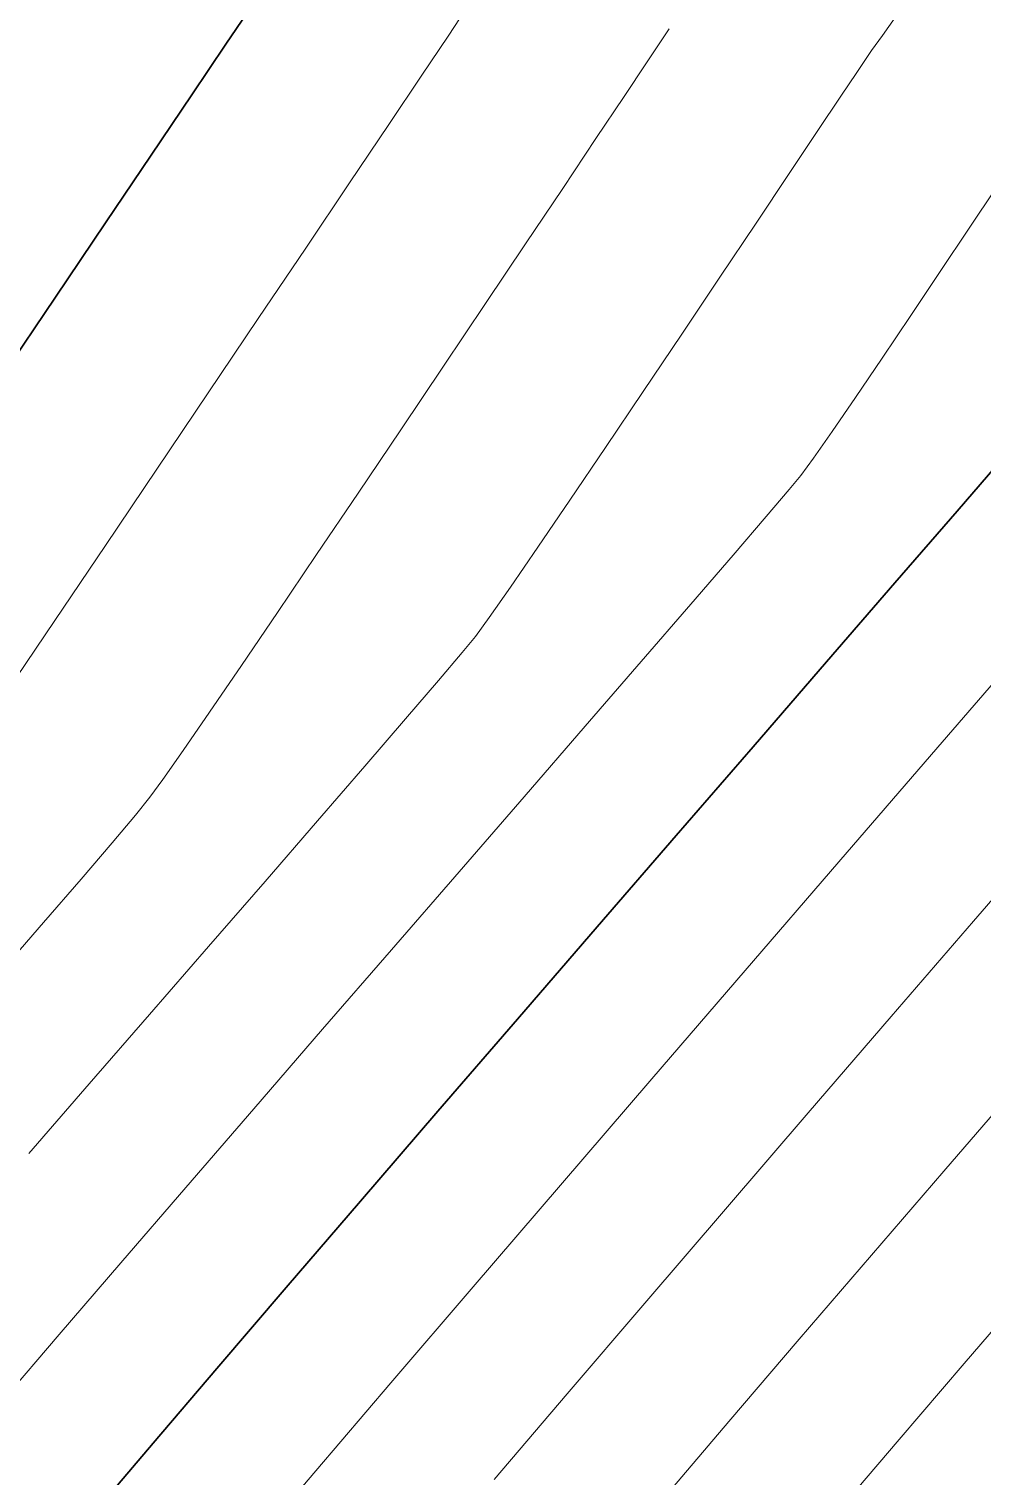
# Model space of a CAD drawing. Header units: millimetres. Extents: x 736950 to 740938, y 8500595 to 8502163.
# Drawn here: x 737624.1 to 737658.5, y 8501220.6 to 8501272.9 of the extents above; entities that cross this region are included whole.
import ezdxf

# ---------------------------------------------------------------- set-up
doc = ezdxf.new("R2010")
doc.units = ezdxf.units.MM
doc.layers.add('CONT-MJR', color=80, linetype='Continuous', lineweight=30)
doc.layers.add('CONT-MNR', color=96, linetype='Continuous', lineweight=15)

msp = doc.modelspace()

# ---------------------------------------------------------------- linework, layer by layer
at = {"layer": 'CONT-MJR', "extrusion": (0.8295945654722401, -0.5583662390751479, 0), "elevation": -4134888.626043638}
msp.add_lwpolyline([(7464477.644712388, 3650), (7464479.375410776, 3650)], dxfattribs=at)
at = {"layer": 'CONT-MJR', "extrusion": (0.8294923937218368, -0.5585180111309013, 0), "elevation": -4136254.246685436}
msp.add_lwpolyline([(7463718.799505329, 3650.00000000001), (7463721.006640908, 3650.00000000001)], dxfattribs=at)
at = {"layer": 'CONT-MJR'}
for points, elevation in [([(737628.482239877, 8501268.299060658), (737629.9434148137, 8501270.468458831)], 3650), ([(737626.8305264438, 8501265.84749471), (737628.482239877, 8501268.299060658)], 3650), ([(737657.575628558, 8501255.442722464), (737659.5446712257, 8501257.718163537)], 3645), ([(737655.3314206796, 8501252.851053445), (737657.575628558, 8501255.442722464)], 3645), ([(737652.861087521, 8501249.998882236), (737655.3314206796, 8501252.851053445)], 3645), ([(737644.5837356778, 8501240.436613072), (737647.4382050893, 8501243.73593629)], 3645), ([(737641.6993007112, 8501237.0996907), (737644.5837356778, 8501240.436613072)], 3645), ([(737636.036693836, 8501230.53595154), (737638.8339401201, 8501233.780894939)], 3645), ([(737630.8427039123, 8501224.490524884), (737633.3566017897, 8501227.42058627)], 3645)]:
    msp.add_lwpolyline(points, dxfattribs=dict(at, elevation=elevation))
at = {"layer": 'CONT-MJR', "extrusion": (0.8292564712784165, -0.5588682356717626, 0), "elevation": -4139405.622563339}
msp.add_lwpolyline([(7461962.694892157, 3650), (7461965.923453649, 3650)], dxfattribs=at)
at = {"layer": 'CONT-MJR', "extrusion": (0.829174108763717, -0.5589904268911015, 0), "elevation": -4140505.154928091}
msp.add_lwpolyline([(7461349.207705756, 3650.000000000013), (7461352.640780706, 3650.000000000013)], dxfattribs=at)
at = {"layer": 'CONT-MJR', "extrusion": (0.7559259853988402, -0.6546570893214191, 0), "elevation": -5007792.613962105}
msp.add_lwpolyline([(6909221.413518666, 3645), (6909225.457496117, 3645)], dxfattribs=at)
at = {"layer": 'CONT-MJR', "extrusion": (0.7560470423049117, -0.6545172800025948, 0), "elevation": -5006514.762765365}
msp.add_lwpolyline([(6910143.17732267, 3645), (6910147.417797304, 3645)], dxfattribs=at)
at = {"layer": 'CONT-MJR', "extrusion": (-0.7569213917254348, 0.6535059347461437, 0), "elevation": 4997272.115702564}
msp.add_lwpolyline([(-6916817.060497375, 3645.000000000013), (-6916821.445095036, 3645.000000000013)], dxfattribs=at)
at = {"layer": 'CONT-MJR', "extrusion": (0.7580795760888064, -0.6521620629237919, 0), "elevation": -4984993.229712203}
msp.add_lwpolyline([(6925663.370755407, 3645.000000000013), (6925667.48030455, 3645.000000000013)], dxfattribs=at)
at = {"layer": 'CONT-MJR', "extrusion": (0.7601247859487616, -0.6497771231632808, 0), "elevation": -4963209.706398974}
msp.add_lwpolyline([(6941283.555472443, 3645), (6941287.093091257, 3645)], dxfattribs=at)
at = {"layer": 'CONT-MJR', "extrusion": (-0.7617892522346866, 0.6478249263340498, 0), "elevation": 4945385.890310414}
msp.add_lwpolyline([(-6953990.416106576, 3645), (-6953993.556445367, 3645)], dxfattribs=at)
at = {"layer": 'CONT-MNR'}
for points, elevation in [([(737639.1966220886, 8501272.593516063), (737639.8449024417, 8501273.55981751)], 3649), ([(737654.4915391105, 8501272.072859151), (737654.8814466009, 8501272.621007964)], 3647), ([(737637.0534083081, 8501269.401441108), (737638.252342804, 8501271.186765488)], 3649), ([(737653.9517737346, 8501271.27995918), (737654.2185198085, 8501271.67976455)], 3647), ([(737644.5381658569, 8501268.890793417), (737645.5602834004, 8501270.418364128)], 3648), ([(737634.0569485613, 8501264.94257221), (737635.6411623205, 8501267.299418243)], 3649), ([(737641.9954470445, 8501265.094721515), (737643.3375957215, 8501267.097705996)], 3648), ([(737649.0107038284, 8501263.8887552), (737650.3207528304, 8501265.844812378)], 3647), ([(737640.5485938764, 8501262.93745962), (737641.9954470445, 8501265.094721515)], 3648), ([(737630.5379926059, 8501259.711911937), (737632.3421107497, 8501262.392778335)], 3649), ([(737654.8686033242, 8501260.970551996), (737655.9071778379, 8501262.510374695)], 3646), ([(737646.2420548211, 8501259.766311472), (737647.6352234671, 8501261.838474175)], 3647), ([(737644.8789409666, 8501257.744609257), (737646.2420548211, 8501259.766311472)], 3647), ([(737635.9485479249, 8501256.096205952), (737637.4882702663, 8501258.38258219)], 3648), ([(737650.6866115732, 8501255.245234879), (737651.5178787694, 8501256.223801728)], 3646), ([(737641.4473589028, 8501252.705687271), (737642.433849932, 8501254.141954988)], 3647), ([(737640.6818949663, 8501251.60924873), (737641.4473589028, 8501252.705687271)], 3647), ([(737646.1750617687, 8501250.01472897), (737647.9695680228, 8501252.089192301)], 3646), ([(737656.6510579573, 8501246.654343208), (737659.8946998924, 8501250.406368705)], 3644), ([(737629.6292928654, 8501246.799735466), (737630.5863161569, 8501248.188909309)], 3648), ([(737641.9422555525, 8501245.130449219), (737644.1507459286, 8501247.67797921)], 3646), ([(737634.4855280853, 8501244.261748832), (737636.1944304989, 8501246.235478278)], 3647), ([(737627.9137289362, 8501244.471046044), (737628.4336062141, 8501245.115905708)], 3648), ([(737639.5952256904, 8501242.423645193), (737641.9422555525, 8501245.130449219)], 3646), ([(737658.1669935611, 8501240.636818245), (737661.0435694006, 8501243.962767402)], 3643), ([(737625.9468045902, 8501242.155762032), (737627.0689695498, 8501243.466907954)], 3648), ([(737630.5488164258, 8501239.726737155), (737632.5877260199, 8501242.074355528)], 3647), ([(737623.0601640887, 8501238.82152909), (737624.5947105916, 8501240.58987888)], 3648), ([(737646.5504088477, 8501234.946031077), (737649.9197912242, 8501238.856539741)], 3644), ([(737626.2388431387, 8501234.7645804), (737628.4165914246, 8501237.272332516)], 3647), ([(737629.7344123814, 8501231.033812722), (737632.1792496879, 8501233.862650897)], 3646), ([(737640.0997521274, 8501227.439973148), (737643.2573554115, 8501231.117963996)], 3644), ([(737646.2968314455, 8501226.848845774), (737649.2160179552, 8501230.250350576)], 3643), ([(737651.8808807427, 8501225.551098276), (737654.4835074693, 8501228.583507989)], 3642), ([(737625.1592801095, 8501225.72241345), (737627.3792108387, 8501228.303231506)], 3646), ([(737657.8317520054, 8501224.66952381), (737660.1696489794, 8501227.38721299)], 3641), ([(737640.8639649624, 8501220.491156885), (737643.4956583091, 8501223.576095428)], 3643), ([(737646.8898966005, 8501219.707941929), (737649.3350631368, 8501222.575739019)], 3642), ([(737653.1771625606, 8501219.226422612), (737655.4868485677, 8501221.932914117)], 3641)]:
    msp.add_lwpolyline(points, dxfattribs=dict(at, elevation=elevation))
at = {"layer": 'CONT-MNR', "extrusion": (0.8158615779091036, -0.5782472530774941, 0), "elevation": -4314013.265231387}
msp.add_lwpolyline([(7362408.603726719, 3647.000000000003), (7362409.391659793, 3647.000000000003)], dxfattribs=at)
at = {"layer": 'CONT-MNR', "extrusion": (0.8314248576832133, -0.5556372072012894, 0), "elevation": -4110325.297397381}
msp.add_lwpolyline([(7478033.31604392, 3648), (7478033.793901529, 3648)], dxfattribs=at)
at = {"layer": 'CONT-MNR', "extrusion": (0.8302902980524148, -0.5573311591504931, 0), "elevation": -4125569.440380132}
msp.add_lwpolyline([(7469631.769695886, 3649.00000000001), (7469633.463983512, 3649.00000000001)], dxfattribs=at)
at = {"layer": 'CONT-MNR', "extrusion": (0.8313692190218397, -0.5557204528025007, 0), "elevation": -4111074.032621208}
msp.add_lwpolyline([(7477620.724519891, 3648.000000000003), (7477621.722486055, 3648.000000000003)], dxfattribs=at)
at = {"layer": 'CONT-MNR', "extrusion": (0.8213338036033888, -0.5704478793530482, 0), "elevation": -4243672.056484852}
msp.add_lwpolyline([(7403175.08885724, 3647), (7403175.567462403, 3647)], dxfattribs=at)
at = {"layer": 'CONT-MNR', "extrusion": (0.8312539959603167, -0.5558927902032962, 0), "elevation": -4112624.113549217}
msp.add_lwpolyline([(7476766.854691429, 3648), (7476768.306034056, 3648)], dxfattribs=at)
at = {"layer": 'CONT-MNR', "extrusion": (0.8318710418532798, -0.5549689808682455, 0), "elevation": -4104308.89693423}
msp.add_lwpolyline([(7481335.42989313, 3647.000000000013), (7481336.458586317, 3647.000000000013)], dxfattribs=at)
at = {"layer": 'CONT-MNR', "extrusion": (0.831717257533072, -0.5551994268023568, 0), "elevation": -4106381.419661996}
msp.add_lwpolyline([(7480196.566933593, 3647.000000000003), (7480198.057022439, 3647.000000000003)], dxfattribs=at)
at = {"layer": 'CONT-MNR', "extrusion": (0.8300588538627784, -0.5576758010923646, 0), "elevation": -4128670.056631861}
msp.add_lwpolyline([(7467913.738035702, 3649), (7467916.270413806, 3649)], dxfattribs=at)
at = {"layer": 'CONT-MNR', "extrusion": (0.8314967009435777, -0.5555296898635989, 0), "elevation": -4109351.768978891}
msp.add_lwpolyline([(7478563.310576769, 3647.000000000006), (7478565.175386294, 3647.000000000006)], dxfattribs=at)
at = {"layer": 'CONT-MNR', "extrusion": (0.8309410369636242, -0.5563604884333689, 0), "elevation": -4116830.994931143}
msp.add_lwpolyline([(7474447.305266943, 3648.000000000006), (7474449.463166653, 3648.000000000006)], dxfattribs=at)
at = {"layer": 'CONT-MNR', "extrusion": (0.8312174481692972, -0.5559474380361167, 0), "elevation": -4113109.149229951}
msp.add_lwpolyline([(7476495.307722809, 3647), (7476497.460578427, 3647)], dxfattribs=at)
at = {"layer": 'CONT-MNR', "extrusion": (0.8316032088932301, -0.5553702395325866, 0), "elevation": -4107911.170262469}
msp.add_lwpolyline([(7479353.109043181, 3646.000000000006), (7479354.865323482, 3646.000000000006)], dxfattribs=at)
at = {"layer": 'CONT-MNR', "extrusion": (0.8309889531607547, -0.5562889174923341, 0), "elevation": -4116174.206316434}
msp.add_lwpolyline([(7474806.950925124, 3646.000000000006), (7474808.828042112, 3646.000000000006)], dxfattribs=at)
at = {"layer": 'CONT-MNR', "extrusion": (0.8297941574087412, -0.5580695801871997, 0), "elevation": -4132212.926799808}
msp.add_lwpolyline([(7465948.035620364, 3649.000000000003), (7465951.108423244, 3649.000000000003)], dxfattribs=at)
at = {"layer": 'CONT-MNR', "extrusion": (0.8304341788375639, -0.5571167513352842, 0), "elevation": -4123627.569473087}
msp.add_lwpolyline([(7470694.248082277, 3647.000000000004), (7470696.717008867, 3647.000000000004)], dxfattribs=at)
at = {"layer": 'CONT-MNR', "extrusion": (0.8301730428240273, -0.5575058017350994, 0), "elevation": -4127121.122588048}
msp.add_lwpolyline([(7468766.414019409, 3646.000000000013), (7468768.32481975, 3646.000000000013)], dxfattribs=at)
at = {"layer": 'CONT-MNR', "extrusion": (0.8302220342203107, -0.5574328424977213, 0), "elevation": -4126477.727271653}
msp.add_lwpolyline([(7469118.159875132, 3648.00000000001), (7469120.877123729, 3648.00000000001)], dxfattribs=at)
at = {"layer": 'CONT-MNR', "extrusion": (0.8274158233358712, -0.5615897571122737, 0), "elevation": -4163873.773157215}
msp.add_lwpolyline([(7448335.547107394, 3646.000000000003), (7448337.263834013, 3646.000000000003)], dxfattribs=at)
at = {"layer": 'CONT-MNR', "extrusion": (0.8298778224160712, -0.5579451584716548, 0), "elevation": -4131086.962980122}
msp.add_lwpolyline([(7466567.059621276, 3648.000000000013), (7466569.829857698, 3648.000000000013)], dxfattribs=at)
at = {"layer": 'CONT-MNR', "extrusion": (0.8294409645163502, -0.5585943844885902, 0), "elevation": -4136934.951263801}
msp.add_lwpolyline([(7463326.015839408, 3649.000000000013), (7463329.3314022, 3649.000000000013)], dxfattribs=at)
at = {"layer": 'CONT-MNR', "extrusion": (0.8248305687356926, -0.5653799898114132, 0), "elevation": -4198002.548237864}
msp.add_lwpolyline([(7429152.017704428, 3646.000000000004), (7429153.506697689, 3646.000000000004)], dxfattribs=at)
at = {"layer": 'CONT-MNR', "extrusion": (0.8201357304003535, -0.5721690167430239, 0), "elevation": -4259180.981814839}
msp.add_lwpolyline([(7394246.756568352, 3646), (7394247.93074455, 3646)], dxfattribs=at)
at = {"layer": 'CONT-MNR', "extrusion": (0.8281282870259024, -0.5605386161787114, 0), "elevation": -4154418.661911014}
msp.add_lwpolyline([(7453608.160280155, 3647), (7453610.453281833, 3647)], dxfattribs=at)
at = {"layer": 'CONT-MNR', "extrusion": (0.8090030338565884, -0.587804466817696, 0), "elevation": -4400314.027044637}
msp.add_lwpolyline([(7311137.59285168, 3646.00000000001), (7311138.365280006, 3646.00000000001)], dxfattribs=at)
at = {"layer": 'CONT-MNR', "extrusion": (0.8292093371992293, -0.5589381675119484, 0), "elevation": -4140028.394038041}
msp.add_lwpolyline([(7461607.151398048, 3649), (7461610.476716943, 3649)], dxfattribs=at)
at = {"layer": 'CONT-MNR', "extrusion": (-0.7728905192553679, 0.6345393961332645, 0), "elevation": 4824258.125942474}
msp.add_lwpolyline([(-7038609.285848632, 3646), (-7038609.946039966, 3646)], dxfattribs=at)
at = {"layer": 'CONT-MNR', "extrusion": (0.8289071589493111, -0.5593862009761963, 0), "elevation": -4144053.632732634}
msp.add_lwpolyline([(7459372.733144764, 3648), (7459375.409168283, 3648)], dxfattribs=at)
at = {"layer": 'CONT-MNR', "extrusion": (0.8266507441475257, -0.5627153340725148, 0), "elevation": -4174013.397668715}
msp.add_lwpolyline([(7442650.771224258, 3647), (7442652.83225756, 3647)], dxfattribs=at)
at = {"layer": 'CONT-MNR', "extrusion": (0.7587327339514032, -0.6514020558999098, 0), "elevation": -4978055.422321961}
msp.add_lwpolyline([(6930685.968948315, 3646), (6930687.808030525, 3646)], dxfattribs=at)
at = {"layer": 'CONT-MNR', "extrusion": (0.8289218802261968, -0.5593643861404358, 0), "elevation": -4143863.822920493}
msp.add_lwpolyline([(7459474.536232579, 3649), (7459477.796892116, 3649)], dxfattribs=at)
at = {"layer": 'CONT-MNR', "extrusion": (0.8281924052099305, -0.5604438776118357, 0), "elevation": -4153572.437315658}
msp.add_lwpolyline([(7454074.08004545, 3648.000000000003), (7454076.608871137, 3648.000000000003)], dxfattribs=at)
at = {"layer": 'CONT-MNR', "extrusion": (0.7571457542793752, -0.6532459772373007, 0), "elevation": -4994901.700433841}
msp.add_lwpolyline([(6918552.494128194, 3646), (6918554.819533435, 3646)], dxfattribs=at)
at = {"layer": 'CONT-MNR', "extrusion": (0.8285544166390469, -0.5599085449141927, 0), "elevation": -4148760.903842734}
msp.add_lwpolyline([(7456748.899392571, 3649), (7456752.020977863, 3649)], dxfattribs=at)
at = {"layer": 'CONT-MNR', "extrusion": (0.8272108816816227, -0.5618915885004085, 0), "elevation": -4166603.796267861}
msp.add_lwpolyline([(7446795.465871349, 3648), (7446797.780775307, 3648)], dxfattribs=at)
at = {"layer": 'CONT-MNR', "extrusion": (0.8092730635590832, -0.5874326417536706, 0), "elevation": -4396959.956590679}
msp.add_lwpolyline([(7313147.302800706, 3647.000000000013), (7313148.148333848, 3647.000000000013)], dxfattribs=at)
at = {"layer": 'CONT-MNR', "extrusion": (0.7759027628781052, -0.6308525204500043, 0), "elevation": -4790698.515295007}
msp.add_lwpolyline([(7061485.497076789, 3647.000000000013), (7061486.250632606, 3647.000000000013)], dxfattribs=at)
at = {"layer": 'CONT-MNR', "extrusion": (-0.763738133843585, 0.6455261907259211, 0), "elevation": 4924416.173152601}
msp.add_lwpolyline([(-6968893.497042702, 3647), (-6968894.822241804, 3647)], dxfattribs=at)
at = {"layer": 'CONT-MNR', "extrusion": (0.8257794390901381, -0.5639931896538973, 0), "elevation": -4185525.910278494}
msp.add_lwpolyline([(7436174.588166308, 3648), (7436176.622430589, 3648)], dxfattribs=at)
at = {"layer": 'CONT-MNR', "extrusion": (0.7558279048142618, -0.6547703248499304, 0), "elevation": -5008832.670783374}
msp.add_lwpolyline([(6908467.720961699, 3646), (6908470.812604317, 3646)], dxfattribs=at)
at = {"layer": 'CONT-MNR', "extrusion": (-0.7593503639597918, 0.650681968978803, 0), "elevation": 4971483.319111526}
msp.add_lwpolyline([(-6935393.24827291, 3647.000000000013), (-6935395.073629689, 3647.000000000013)], dxfattribs=at)
at = {"layer": 'CONT-MNR', "extrusion": (0.7571947476008296, -0.6531891871469675, 0), "elevation": -4994387.866225239}
msp.add_lwpolyline([(6918914.983815723, 3647.00000000001), (6918917.237696635, 3647.00000000001)], dxfattribs=at)
at = {"layer": 'CONT-MNR', "extrusion": (0.8192875586839223, -0.5733828530621914, 0), "elevation": -4270138.366421868}
msp.add_lwpolyline([(7387908.644767921, 3648), (7387909.917671928, 3648)], dxfattribs=at)
at = {"layer": 'CONT-MNR', "extrusion": (0.7567983278016885, -0.6536484460599351, 0), "elevation": -4998569.345171203}
msp.add_lwpolyline([(6915892.258991422, 3644), (6915897.375926448, 3644)], dxfattribs=at)
at = {"layer": 'CONT-MNR', "extrusion": (0.8089305607330722, -0.5879041996040489, 0), "elevation": -4401227.523094644}
msp.add_lwpolyline([(7310571.832403349, 3648), (7310572.624752375, 3648)], dxfattribs=at)
at = {"layer": 'CONT-MNR', "extrusion": (-0.7652229736489493, 0.6437653303804575, 0), "elevation": 4908356.629957868}
msp.add_lwpolyline([(-6980205.539213761, 3648), (-6980206.851430102, 3648)], dxfattribs=at)
at = {"layer": 'CONT-MNR', "extrusion": (0.7553367059492073, -0.6553369062137435, 0), "elevation": -5014016.710968503}
msp.add_lwpolyline([(6904698.042883323, 3647), (6904700.938801512, 3647)], dxfattribs=at)
at = {"layer": 'CONT-MNR', "extrusion": (0.757152596593726, -0.6532380465583573, 0), "elevation": -4994819.111824948}
msp.add_lwpolyline([(6918596.067140897, 3644.00000000001), (6918601.251453299, 3644.00000000001)], dxfattribs=at)
at = {"layer": 'CONT-MNR', "extrusion": (0.7568850843982914, -0.6535479852431583, 0), "elevation": -4997671.605960921}
msp.add_lwpolyline([(6916535.269099571, 3648), (6916537.33795148, 3648)], dxfattribs=at)
at = {"layer": 'CONT-MNR', "extrusion": (0.7556042157501839, -0.6550284491077846, 0), "elevation": -5011192.052392825}
msp.add_lwpolyline([(6906745.809553051, 3646), (6906749.534481795, 3646)], dxfattribs=at)
at = {"layer": 'CONT-MNR', "extrusion": (-0.7569104355725438, 0.6535186244640486, 0), "elevation": 4997377.922728595}
msp.add_lwpolyline([(-6916746.567835901, 3643.00000000001), (-6916751.103939415, 3643.00000000001)], dxfattribs=at)
at = {"layer": 'CONT-MNR', "extrusion": (-0.7549161111262801, 0.6558213668080463, 0), "elevation": 5018445.471791184}
msp.add_lwpolyline([(-6901473.457756492, 3647.000000000003), (-6901476.708984813, 3647.000000000003)], dxfattribs=at)
at = {"layer": 'CONT-MNR', "extrusion": (0.7558000873591226, -0.6548024342868182, 0), "elevation": -5009126.16406817}
msp.add_lwpolyline([(6908240.44570044, 3646.000000000013), (6908244.24410367, 3646.000000000013)], dxfattribs=at)
at = {"layer": 'CONT-MNR', "extrusion": (0.7574931917681205, -0.6528430626306339, 0), "elevation": -4991204.938197686}
msp.add_lwpolyline([(6921197.788253202, 3643.000000000013), (6921202.384785172, 3643.000000000013)], dxfattribs=at)
at = {"layer": 'CONT-MNR', "extrusion": (-0.756123454961971, 0.6544290036790641, 0), "elevation": 5005713.014911953}
msp.add_lwpolyline([(-6910710.211815296, 3646.00000000001), (-6910714.014883323, 3646.00000000001)], dxfattribs=at)
at = {"layer": 'CONT-MNR', "extrusion": (0.7553649698156509, -0.6553043280609406, 0), "elevation": -5013718.913452691}
msp.add_lwpolyline([(6904901.288348051, 3647), (6904904.608148264, 3647)], dxfattribs=at)
at = {"layer": 'CONT-MNR', "extrusion": (-0.7580955352546552, 0.6521435113738066, 0), "elevation": 4984818.652257478}
msp.add_lwpolyline([(-6925794.618689418, 3644.000000000009), (-6925799.668273411, 3644.000000000009)], dxfattribs=at)
at = {"layer": 'CONT-MNR', "extrusion": (0.7570543626094719, -0.6533518899138245, 0), "elevation": -4995849.222142546}
msp.add_lwpolyline([(6917844.147140478, 3642), (6917848.103230848, 3642)], dxfattribs=at)
at = {"layer": 'CONT-MNR', "extrusion": (0.7581312262717752, -0.6521020194353444, 0), "elevation": -4984434.509240344}
msp.add_lwpolyline([(6926070.657917207, 3643.000000000006), (6926075.236546588, 3643.000000000006)], dxfattribs=at)
at = {"layer": 'CONT-MNR', "extrusion": (0.7579264308572919, -0.6523400381763538, 0), "elevation": -4986603.948820818}
msp.add_lwpolyline([(6924507.392132421, 3642.000000000003), (6924511.401688396, 3642.000000000003)], dxfattribs=at)
at = {"layer": 'CONT-MNR', "extrusion": (0.7572381993590971, -0.653138813294228, 0), "elevation": -4993922.537084344}
msp.add_lwpolyline([(6919227.883790717, 3646), (6919231.489764662, 3646)], dxfattribs=at)
at = {"layer": 'CONT-MNR', "extrusion": (0.7595734815716592, -0.6504214987937502, 0), "elevation": -4969089.234378302}
msp.add_lwpolyline([(6937079.34790752, 3644), (6937083.903464079, 3644)], dxfattribs=at)
at = {"layer": 'CONT-MNR', "extrusion": (0.7597199716614798, -0.650250386127283, 0), "elevation": -4967521.417292614}
msp.add_lwpolyline([(6938202.302195221, 3643.000000000013), (6938206.610032937, 3643.000000000013)], dxfattribs=at)
at = {"layer": 'CONT-MNR', "extrusion": (-0.7593493592281977, 0.6506831415056991, 0), "elevation": 4971489.067659092}
msp.add_lwpolyline([(-6935357.427195061, 3646), (-6935360.560862948, 3646)], dxfattribs=at)
at = {"layer": 'CONT-MNR', "extrusion": (-0.759822921073203, 0.6501300859149537, 0), "elevation": 4966417.691051972}
msp.add_lwpolyline([(-6938991.795771187, 3642), (-6938995.711629965, 3642)], dxfattribs=at)
at = {"layer": 'CONT-MNR', "extrusion": (0.7593610712426326, -0.6506694732974964, 0), "elevation": -4971338.736773015}
msp.add_lwpolyline([(6935466.90095179, 3641.000000000003), (6935470.504783741, 3641.000000000003)], dxfattribs=at)
at = {"layer": 'CONT-MNR', "extrusion": (0.7606793121587253, -0.6491278641791064, 0), "elevation": -4957276.055063388}
msp.add_lwpolyline([(6945521.854664072, 3644.000000000006), (6945526.028478662, 3644.000000000006)], dxfattribs=at)
at = {"layer": 'CONT-MNR', "extrusion": (0.7622238834811443, -0.6473134877715149, 0), "elevation": -4940712.311616555}
msp.add_lwpolyline([(6957310.547757968, 3644.000000000013), (6957314.250022193, 3644.000000000013)], dxfattribs=at)

doc.saveas('drawing.dxf')
